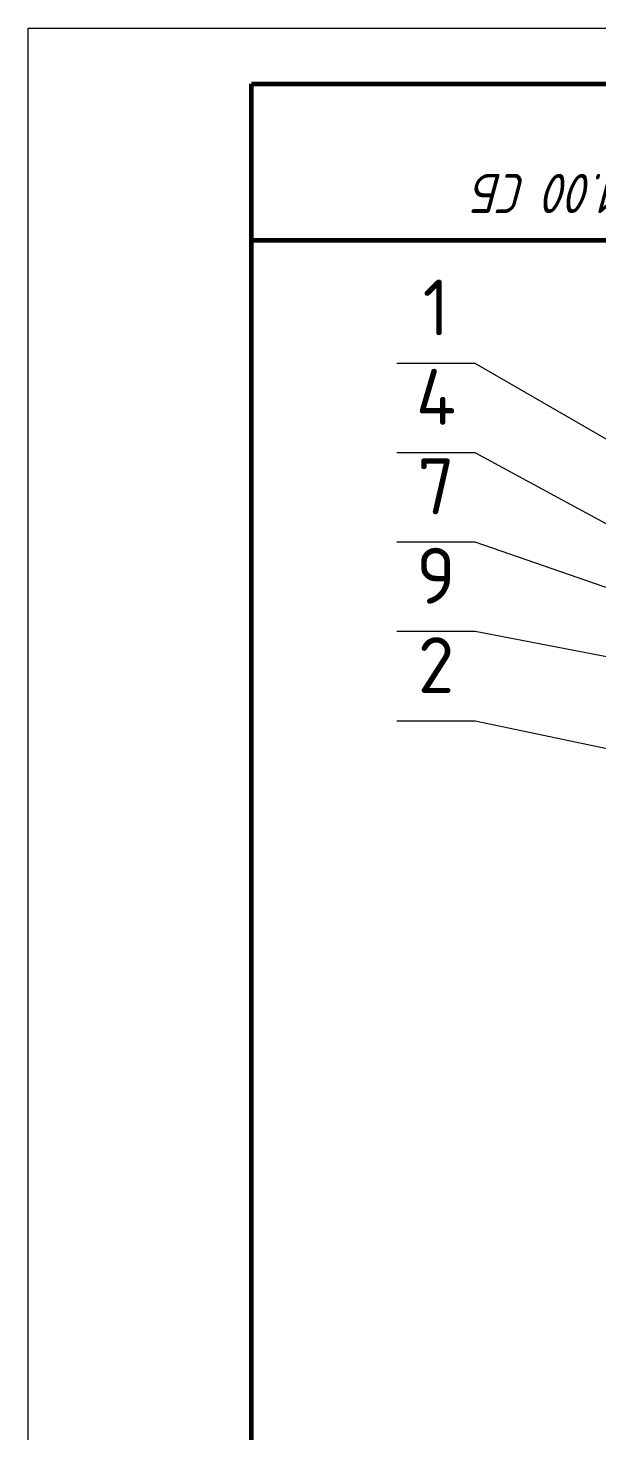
# Model space of a CAD drawing. Header units: millimetres. Extents: x 0 to 420, y 0 to 297.
# Drawn here: x 0 to 50.9, y 171.5 to 297 of the extents above; entities that cross this region are included whole.
import ezdxf
from ezdxf.enums import TextEntityAlignment as Align

# ---------------------------------------------------------------- set-up
doc = ezdxf.new("R2010")
doc.units = ezdxf.units.MM
for name, color, linetype, lineweight in [('FRAME', 7, 'CONTINUOUS', 60), ('TEXT', 7, 'CONTINUOUS', 25), ('THIN', 7, 'CONTINUOUS', 18)]:
    doc.layers.add(name, color=color, linetype=linetype, lineweight=lineweight)
doc.styles.add('GOST', font='GOST_BU.ttf')

msp = doc.modelspace()

# ---------------------------------------------------------------- linework, layer by layer
at = {"layer": 'FRAME'}
for points in [[(20, 292), (415, 292), (415, 5), (20, 5)], [(20, 292), (90, 292), (90, 278), (20, 278)]]:
    msp.add_lwpolyline(points, close=True, dxfattribs=at)
at = {"layer": 'THIN'}
msp.add_lwpolyline([(0, 297), (420, 297), (420, 0), (0, 0)], close=True, dxfattribs=at)
for points in [[(85, 241), (40, 267), (33, 267)], [(69.5, 243), (40, 259), (33, 259)], [(66, 242), (40, 251), (33, 251)], [(79, 235.5), (40, 243), (33, 243)], [(90, 224.5), (40, 235), (33, 235)]]:
    msp.add_lwpolyline(points, dxfattribs=at)

# ---------------------------------------------------------------- texts
at = {"layer": 'TEXT', "style": 'GOST', "oblique": 15, "width": 0.9}
msp.add_text('АИ.301.001.00 СБ', height=3.5, rotation=-180, dxfattribs=at).set_placement((55, 285), align=Align.BOTTOM_CENTER)
at = {"layer": 'TEXT', "style": 'GOST'}
for s, p in [('1', (36.5, 268)), ('4', (36.5, 260)), ('7', (36.5, 252)), ('9', (36.5, 244)), ('2', (36.5, 236))]:
    msp.add_text(s, height=5, dxfattribs=at).set_placement(p, align=Align.BOTTOM_CENTER)

doc.saveas('drawing.dxf')
